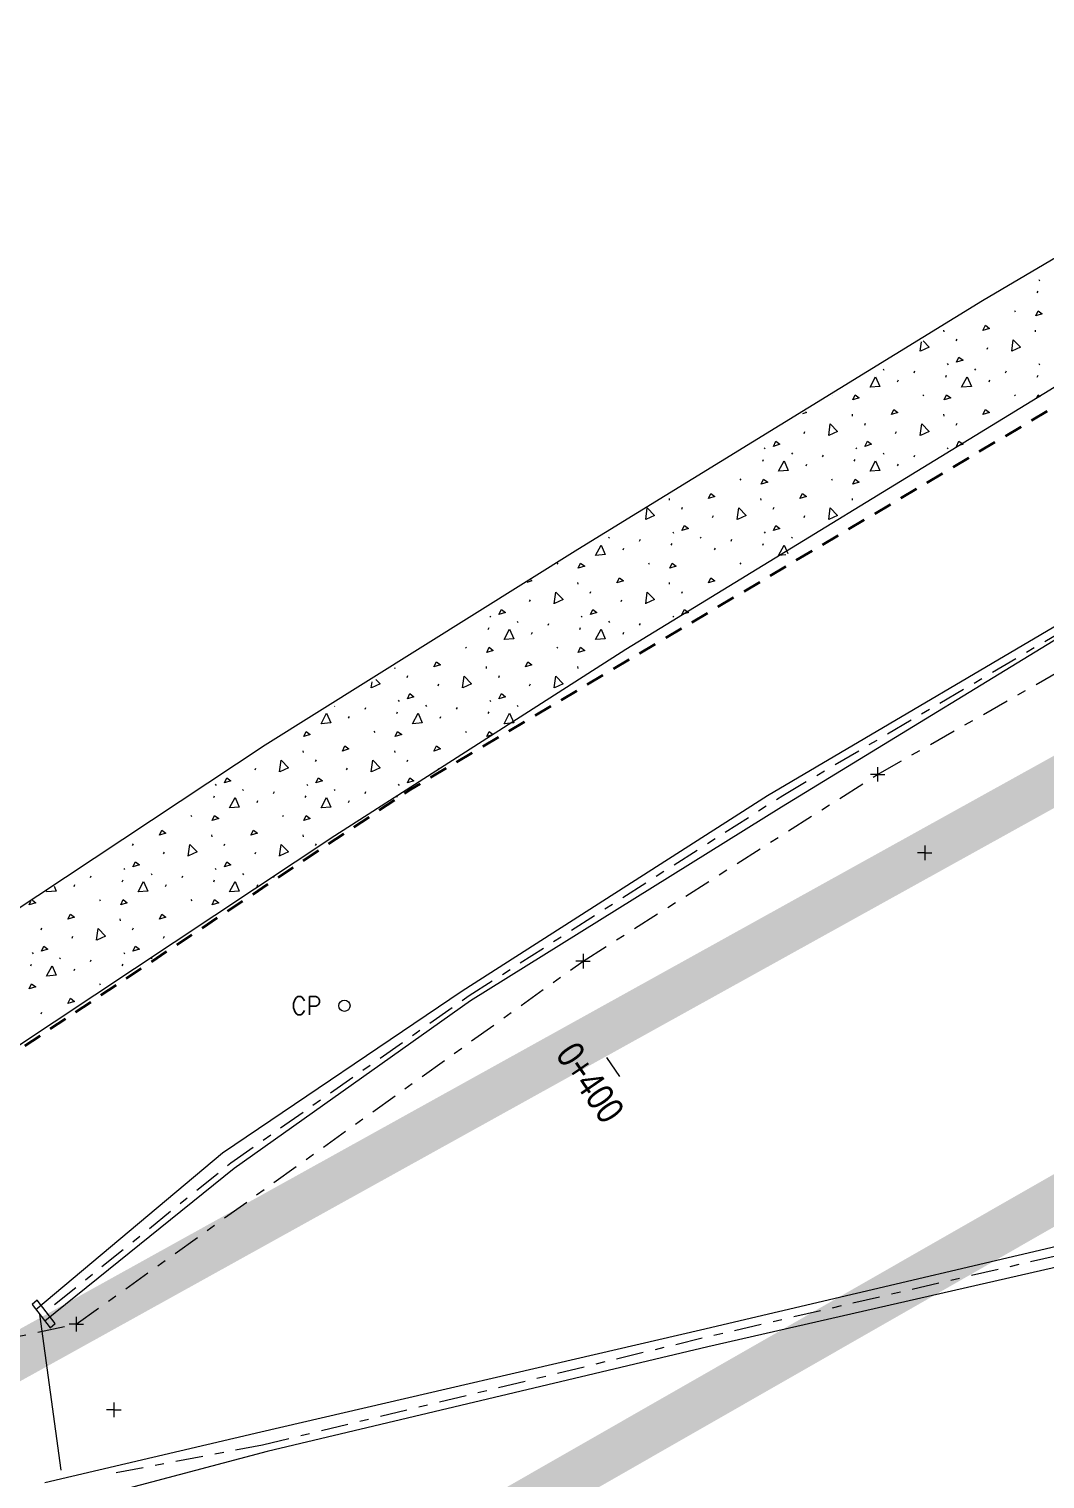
# Model space of a CAD drawing. Header units: metres. Extents: x -703672 to 3951284, y -4124475 to 4104628.
# Drawn here: x 327322.1 to 327366.5, y 4104260.6 to 4104323.9 of the extents above; entities that cross this region are included whole.
import ezdxf
from ezdxf.enums import TextEntityAlignment as Align

# ---------------------------------------------------------------- set-up
doc = ezdxf.new("R2010")
doc.units = ezdxf.units.M
doc.header["$MEASUREMENT"] = 0
doc.linetypes.add('DGN Style 2', pattern=[1.328383, 0.79703, -0.531353])
doc.linetypes.add('DGN Style 7', pattern=[2.656765, 1.195544, -0.531353, 0.398515, -0.531353])
for name, color, linetype, lineweight in [('C-ALGN-STAT1', 8, 'Continuous', 0), ('C-ANNO-TEXT', 7, 'Continuous', 25), ('C-PROP-BASE', 2, 'CONLMT', 0), ('C-PROP-CONS(Alpha)', 7, 'DGN Style 2', 40), ('V-ANNO-PATT', 9, 'Continuous', 0), ('V-DTCH-CNTR', 252, 'DGN Style 7', 0), ('V-DTCH-TOP~', 252, 'Continuous', 0), ('V-POWR-POLE', 7, 'Continuous', 0), ('V-SITE-WALK', 7, 'Continuous', 0), ('V-STRM-CULV', 3, 'CULVRT', 0)]:
    doc.layers.add(name, color=color, linetype=linetype, lineweight=lineweight)
doc.styles.add('Style-ENGINEERING', font='ENGINEERING.shx')
doc.styles.add('Style-STANDARD', font='STANDARD.shx')
doc.styles.add('Style-WORKING', font='WORKING.shx')
doc.linetypes.add('CONLMT', pattern='A,0.10417,-0.009026,[2,dgnlstyle-tsaec.shx,S=4.1336e-05,R=0,X=0,Y=0],-0.009026', length=0.122222)
doc.linetypes.add('CULVRT', pattern='A,0.10417,-0.009027,["C",Style-WORKING,S=0.007812,R=0,X=-0.002799,Y=-0.003906],-0.012933,["P",Style-WORKING,S=0.007812,R=0,X=-0.002614,Y=-0.003906],-0.009026', length=0.135156)

# ---------------------------------------------------------------- blocks, each defined once
blk = doc.blocks.new('POLE1_1')
at = {"layer": 'V-POWR-POLE', "linetype": 'ByBlock'}
blk.add_circle((0, 0), 0.165, dxfattribs=at)
blk = doc.blocks.new('NULL_70')
at = {"layer": 'V-POWR-POLE', "linetype": 'ByBlock', "xscale": 1.5, "yscale": 1.5, "zscale": 0.5}
blk.add_blockref('POLE1_1', (0, 0), dxfattribs=at)
blk = doc.blocks.new('NULL_69')
at = {"layer": 'V-POWR-POLE', "linetype": 'ByBlock'}
blk.add_blockref('NULL_70', (0, 0), dxfattribs=at)
at = {"layer": 'V-POWR-POLE', "linetype": 'ByBlock', "style": 'Style-STANDARD'}
blk.add_text('CP', height=0.8, dxfattribs=at).set_placement((-1, 0), align=Align.MIDDLE_RIGHT)
blk = doc.blocks.new('POLE1_3')
at = {"layer": 'V-POWR-POLE', "linetype": 'ByBlock'}
blk.add_circle((0, 0), 0.165, dxfattribs=at)
blk = doc.blocks.new('NULL_1848')
at = {"layer": 'V-POWR-POLE', "linetype": 'ByBlock', "xscale": 1.5, "yscale": 1.5, "zscale": 0.5}
blk.add_blockref('POLE1_3', (0, 0), dxfattribs=at)

msp = doc.modelspace()

# ---------------------------------------------------------------- linework, layer by layer
at = {"layer": 'C-ALGN-STAT1', "transparency": 33554661, "flags": 128}
msp.add_lwpolyline([(327347.32168, 4104278.97369), (327347.88763, 4104278.14925)], dxfattribs=at)
at = {"layer": 'C-ANNO-TEXT', "color": 1, "lineweight": -2, "ltscale": 0.6, "const_width": 2}
for points in [[(327467.23862, 4103797.22474), (327156.86484, 4103761.37398), (326979.06616, 4103502.6157), (326871.44995, 4103518.20397), (326865.20791, 4103607.05436), (326922.91556, 4103790.98993), (327072.64587, 4104048.19014), (327277.73208, 4104241.62014), (327549.88207, 4104392.41585)], [(327554.83504, 4104380.16774), (327275.34801, 4104220.4062), (327093.38181, 4104047.58352), (327001.8951, 4103885.81083), (326940.43114, 4103781.08774), (326891.89481, 4103650.04859), (326879.91897, 4103599.01984), (326881.1757, 4103522.16082), (327011.02944, 4103497.58909), (327253.43851, 4103456.85771), (327544.71656, 4103334.97318), (327826.92034, 4103396.4176), (327953.61379, 4102865.62849), (328093.75697, 4102751.78602), (328281.8959, 4102788.88022)]]:
    msp.add_lwpolyline(points, dxfattribs=at)
at = {"layer": 'C-PROP-BASE', "linetype": 'ByBlock'}
for p, q in [((327359.17293, 4104291.34671), (327358.85543, 4104291.34671)), ((327359.17293, 4104291.66453), (327359.17293, 4104291.02953)), ((327359.17293, 4104291.34671), (327359.49075, 4104291.34671)), ((327361.23142, 4104288.23347), (327361.23142, 4104287.59847)), ((327361.23142, 4104287.91565), (327360.91392, 4104287.91565)), ((327361.23142, 4104287.91565), (327361.54924, 4104287.91565)), ((327346.29593, 4104283.18771), (327345.97843, 4104283.18771)), ((327346.29593, 4104283.50553), (327346.29593, 4104282.87053)), ((327346.29593, 4104283.18771), (327346.61375, 4104283.18771)), ((327324.14393, 4104267.32771), (327323.82643, 4104267.32771)), ((327324.14393, 4104267.64553), (327324.14393, 4104267.01053)), ((327324.14393, 4104267.32771), (327324.46175, 4104267.32771)), ((327325.78791, 4104263.58522), (327325.47041, 4104263.58522)), ((327325.78791, 4104263.90304), (327325.78791, 4104263.26804)), ((327325.78791, 4104263.58522), (327326.10572, 4104263.58522))]:
    msp.add_line(p, q, dxfattribs=at)
at = {"layer": 'C-PROP-BASE', "color": 251, "linetype": 'DGN Style 7'}
msp.add_lwpolyline([(327263.06493, 4104223.84471), (327317.26293, 4104265.88671), (327324.14393, 4104267.32771), (327346.29593, 4104283.18771), (327359.17293, 4104291.34671), (327404.22893, 4104316.90571), (327431.09893, 4104331.65171), (327456.98593, 4104345.90571), (327477.92493, 4104355.73571), (327513.96893, 4104370.97371), (327551.25893, 4104385.91571), (327568.92093, 4104392.43671), (327579.57093, 4104394.40271), (327583.30593, 4104395.51671), (327593.92293, 4104399.28471), (327608.73393, 4104403.54471), (327619.43773, 4104406.97587), (327628.16631, 4104409.77139), (327629.41149, 4104410.72167), (327667.22577, 4104420.45376), (327720.47376, 4104433.98695)], dxfattribs=at)
at = {"layer": 'C-PROP-CONS(Alpha)', "color": 9, "transparency": 33554661, "flags": 128}
msp.add_lwpolyline([(328051.3527, 4102748.3794), (328033.31556, 4102763.75986), (328008.63588, 4102785.19479), (328001.05871, 4102791.75499), (327978.76352, 4102811.49267), (327966.14393, 4102822.81362), (327961.87995, 4102829.3476), (327957.05764, 4102838.76079), (327950.91422, 4102852.44749), (327944.91088, 4102882.46314), (327922.95032, 4102979.6172), (327922.19606, 4102984.0747), (327896.89525, 4103096.805), (327873.60268, 4103197.99608), (327970.27789, 4103222.03459), (327945.28538, 4103305.34308), (327930.28199, 4103330.565), (327883.5789, 4103409.04538), (327883.5789, 4103409.04538), (327870.96134, 4103413.47553), (327831.82933, 4103476.30631), (327799.67345, 4103521.61369), (327806.65927, 4103526.95559), (327784.92164, 4103571.61782), (327626.27389, 4103555.28945), (327612.57954, 4103537.31655), (327610.91227, 4103605.48286), (327464.38998, 4103600.40833), (327376.92876, 4103410.13782), (327521.47001, 4103346.72723), (327528.82817, 4103347.64721), (327568.32873, 4103211.27215), (327234.5935, 4103358.39736), (327245.94291, 4103450.1628), (327247.40576, 4103462.28214), (327240.14668, 4103465.30415), (327209.48467, 4103470.9128), (327163.57752, 4103479.173), (327097.17733, 4103490.79146), (327094.80376, 4103490.33633), (327087.56696, 4103491.46592), (327077.44954, 4103494.95888), (327074.03029, 4103496.13935), (327072.34455, 4103496.70369), (327040.42658, 4103507.29082), (327024.62548, 4103509.74664), (327005.05546, 4103511.62135), (326997.36636, 4103513.40122), (326987.18586, 4103509.17685), (326924.94019, 4103516.67967), (326868.18984, 4103514.4521, -0.48747983), (326842.7292, 4103544.50484), (326855.81283, 4103607.65349), (326872.35493, 4103674.82912), (326885.78497, 4103716.96384), (326897.18209, 4103756.39238), (326911.80797, 4103792.56287), (326942.77846, 4103859.49528), (326985.03095, 4103937.1701), (327038.37598, 4104017.3399), (327049.96996, 4104031.93014), (327093.27729, 4104085.21632), (327121.05615, 4104115.05712), (327147.49273, 4104141.10906), (327201.0579, 4104189.95016), (327247.82362, 4104227.24154), (327274.2756, 4104246.45842), (327310.90528, 4104272.18905), (327338.75075, 4104290.68244), (327394.38228, 4104323.71815), (327454.77974, 4104356.19358), (327554.82171, 4104397.58833), (327560.15739, 4104391.6968), (327629.89596, 4104414.0152), (327759.0313, 4104448.39846), (327757.27393, 4104455.16577), (328107.05403, 4104542.5101), (328119.33806, 4104542.5101), (328124.64834, 4104536.17317), (328129.42546, 4104518.54925), (328131.92199, 4104503.02964), (328135.0783, 4104500.21322), (328154.08532, 4104500.66779), (328149.89853, 4104547.78374), (328149.77457, 4104555.82471), (328168.09666, 4104560.11631), (328180.19716, 4104561.57123), (328186.87648, 4104562.38966), (328203.89371, 4104564.51726), (328194.56496, 4104557.62358), (328191.44373, 4104556.20244), (328187.36038, 4104545.71926), (328182.82531, 4104532.76347), (328181.33939, 4104525.83946), (328180.43857, 4104514.50898), (328180.34169, 4104501.51969), (328182.99525, 4104464.36991), (328121.04507, 4104464.11517), (328089.31175, 4104492.9396), (327768.69294, 4104411.19338), (327762.39427, 4104435.44831), (327630.61537, 4104402.08127), (327568.96124, 4104381.97578), (327586.78092, 4104362.29968), (327579.79504, 4104360.19002), (327526.99498, 4104339.56064), (327472.1786, 4104315.44936), (327377.06161, 4104262.3942), (327337.81504, 4104235.45313), (327331.84777, 4104234.20348), (327216.38207, 4104145.33798), (327178.59297, 4104112.04266), (327136.63714, 4104068.61994), (327133.16172, 4104062.07393), (327081.99277, 4104002.3049), (327197.91251, 4103949.97329), (327165.54847, 4103878.06014), (327236.18395, 4103839.51795), (327385.37396, 4103849.82986), (327376.94969, 4103947.71175), (327522.70873, 4103959.65921), (327570.12093, 4103966.10401), (327619.943, 4103970.18778), (327675.58027, 4103972.18966), (327840.24624, 4103985.68687), (327861.32621, 4103740.75776), (327930.64207, 4103742.35485), (327992.44273, 4103748.22786), (328033.50295, 4103744.72485), (328070.88489, 4103745.58616), (328069.983, 4103756.76948), (328241.83308, 4103770.44222), (328288.46429, 4103241.59854), (328052.97432, 4103223.49588), (328046.34096, 4103208.98868), (328077.96337, 4102853.33535), (328045.91402, 4102815.22495), (328124.41153, 4102748.3794)], format="xyb", dxfattribs=at)
at = {"layer": 'V-ANNO-PATT', "linetype": 'Continuous'}
for p, q in [((327366.21837, 4104312.96644, 11.66111), (327366.25397, 4104312.91314, 11.66089)), ((327366.15107, 4104312.38114, 11.66009), (327366.18667, 4104312.46114, 11.66015)), ((327365.15657, 4104311.60864, 11.6614), (327365.19207, 4104311.55534, 11.66118)), ((327362.05427, 4104310.75674, 11.66873), (327362.06317, 4104310.67684, 11.66854)), ((327362.60797, 4104310.28544, 11.66612), (327362.64347, 4104310.36544, 11.66619)), ((327366.05426, 4104310.75674, 11.65699), (327366.06316, 4104310.67684, 11.6568)), ((327363.95766, 4104309.92134, 11.6614), (327363.99326, 4104310.00134, 11.66147)), ((327359.41458, 4104309.06515, 11.67296), (327359.45008, 4104309.01185, 11.67274)), ((327362.21837, 4104309.29115, 11.6652), (327362.25396, 4104309.23785, 11.66498)), ((327363.41456, 4104309.06515, 11.66122), (327363.45006, 4104309.01185, 11.661)), ((327366.21835, 4104309.29115, 11.65346), (327366.25395, 4104309.23785, 11.65324)), ((327360.04647, 4104308.50165, 11.66993), (327360.08207, 4104308.58155, 11.66999)), ((327360.76577, 4104308.89135, 11.66863), (327360.80137, 4104308.97125, 11.66869)), ((327362.15106, 4104308.70585, 11.66418), (327362.18666, 4104308.78585, 11.66424)), ((327364.04645, 4104308.50165, 11.65819), (327364.08205, 4104308.58155, 11.65825)), ((327364.76575, 4104308.89135, 11.65689), (327364.80135, 4104308.97125, 11.65695)), ((327366.15104, 4104308.70585, 11.65244), (327366.18665, 4104308.78585, 11.6525)), ((327357.18976, 4104307.88353, 11.67703), (327357.19208, 4104307.88005, 11.67701)), ((327361.15656, 4104307.93335, 11.66549), (327361.19206, 4104307.88005, 11.66527)), ((327365.15654, 4104307.93335, 11.65375), (327365.19204, 4104307.88005, 11.65353)), ((327358.05427, 4104307.08145, 11.67282), (327358.06317, 4104307.00155, 11.67263)), ((327358.60796, 4104306.61015, 11.67022), (327358.64346, 4104306.69015, 11.67028)), ((327362.05425, 4104307.08145, 11.66108), (327362.06315, 4104307.00155, 11.66089)), ((327362.60795, 4104306.61015, 11.65847), (327362.64345, 4104306.69015, 11.65854)), ((327355.95767, 4104306.24605, 11.67724), (327355.99327, 4104306.32605, 11.6773)), ((327359.95766, 4104306.24605, 11.6655), (327359.99326, 4104306.32605, 11.66556)), ((327354.21838, 4104305.61585, 11.68103), (327354.25398, 4104305.56255, 11.68082)), ((327355.41457, 4104305.38985, 11.67705), (327355.45007, 4104305.33655, 11.67683)), ((327356.76576, 4104305.21605, 11.67272), (327356.80136, 4104305.29595, 11.67278)), ((327358.21836, 4104305.61585, 11.66929), (327358.25396, 4104305.56255, 11.66907)), ((327359.41455, 4104305.38985, 11.66531), (327359.45005, 4104305.33655, 11.66509)), ((327360.76575, 4104305.21605, 11.66098), (327360.80135, 4104305.29595, 11.66104)), ((327362.21834, 4104305.61585, 11.65755), (327362.25394, 4104305.56255, 11.65733)), ((327354.15107, 4104305.03055, 11.68001), (327354.18667, 4104305.11055, 11.68007)), ((327356.04646, 4104304.82635, 11.67402), (327356.08206, 4104304.90625, 11.67408)), ((327358.15106, 4104305.03055, 11.66827), (327358.18666, 4104305.11055, 11.66833)), ((327360.04645, 4104304.82635, 11.66228), (327360.08205, 4104304.90625, 11.66234)), ((327353.15657, 4104304.25806, 11.68132), (327353.19207, 4104304.20476, 11.68111)), ((327357.15656, 4104304.25806, 11.66958), (327357.19206, 4104304.20476, 11.66936)), ((327350.05428, 4104303.40616, 11.68865), (327350.06318, 4104303.32626, 11.68846)), ((327354.05426, 4104303.40616, 11.67691), (327354.06316, 4104303.32626, 11.67672)), ((327358.05425, 4104303.40616, 11.66517), (327358.06315, 4104303.32626, 11.66498)), ((327350.60798, 4104302.93486, 11.68605), (327350.64348, 4104303.01486, 11.68611)), ((327354.60796, 4104302.93486, 11.67431), (327354.64346, 4104303.01486, 11.67437)), ((327351.95767, 4104302.57076, 11.68133), (327351.99327, 4104302.65076, 11.68139)), ((327355.95765, 4104302.57076, 11.66959), (327355.99325, 4104302.65076, 11.66965)), ((327347.41458, 4104301.71456, 11.69288), (327347.45008, 4104301.66126, 11.69267)), ((327348.76578, 4104301.54076, 11.68855), (327348.80138, 4104301.62066, 11.68862)), ((327350.15107, 4104301.35526, 11.6841), (327350.18667, 4104301.43526, 11.68416)), ((327350.21837, 4104301.94056, 11.68512), (327350.25397, 4104301.88726, 11.68491)), ((327351.41457, 4104301.71456, 11.68114), (327351.45007, 4104301.66126, 11.68093)), ((327352.76576, 4104301.54076, 11.67681), (327352.80136, 4104301.62066, 11.67687)), ((327354.15105, 4104301.35526, 11.67236), (327354.18665, 4104301.43526, 11.67242)), ((327354.21835, 4104301.94056, 11.67338), (327354.25395, 4104301.88726, 11.67317)), ((327355.41455, 4104301.71456, 11.6694), (327355.45005, 4104301.66126, 11.66918)), ((327348.04648, 4104301.15106, 11.68985), (327348.08208, 4104301.23096, 11.68992)), ((327352.04646, 4104301.15106, 11.67811), (327352.08206, 4104301.23096, 11.67817)), ((327345.15659, 4104300.58276, 11.69715), (327345.19209, 4104300.52946, 11.69694)), ((327349.15657, 4104300.58276, 11.68541), (327349.19207, 4104300.52946, 11.6852)), ((327353.15655, 4104300.58276, 11.67367), (327353.19205, 4104300.52946, 11.67346)), ((327346.05428, 4104299.73087, 11.69275), (327346.06318, 4104299.65097, 11.69255)), ((327350.05426, 4104299.73087, 11.681), (327350.06316, 4104299.65097, 11.68081)), ((327343.95768, 4104298.89547, 11.69716), (327343.99328, 4104298.97547, 11.69722)), ((327346.60797, 4104299.25957, 11.69014), (327346.64347, 4104299.33957, 11.6902)), ((327347.95766, 4104298.89547, 11.68542), (327347.99326, 4104298.97547, 11.68548)), ((327350.60795, 4104299.25957, 11.6784), (327350.64345, 4104299.33957, 11.67846)), ((327342.21838, 4104298.26527, 11.70096), (327342.25398, 4104298.21197, 11.70074)), ((327346.21837, 4104298.26527, 11.68921), (327346.25397, 4104298.21197, 11.689)), ((327350.21835, 4104298.26527, 11.67747), (327350.25395, 4104298.21197, 11.67726)), ((327342.15108, 4104297.67997, 11.69993), (327342.18668, 4104297.75997, 11.7)), ((327343.41458, 4104298.03927, 11.69697), (327343.45008, 4104297.98597, 11.69676)), ((327344.76577, 4104297.86547, 11.69265), (327344.80137, 4104297.94537, 11.69271)), ((327346.15106, 4104297.67997, 11.68819), (327346.18666, 4104297.75997, 11.68826)), ((327347.41456, 4104298.03927, 11.68523), (327347.45006, 4104297.98597, 11.68502)), ((327348.76575, 4104297.86547, 11.6809), (327348.80135, 4104297.94537, 11.68097)), ((327344.04647, 4104297.47577, 11.69395), (327344.08207, 4104297.55567, 11.69401)), ((327348.04645, 4104297.47577, 11.6822), (327348.08205, 4104297.55567, 11.68227)), ((327341.15658, 4104296.90747, 11.70125), (327341.19208, 4104296.85417, 11.70103)), ((327345.15656, 4104296.90747, 11.6895), (327345.19206, 4104296.85417, 11.68929)), ((327338.05827, 4104296.01982, 11.70849), (327338.06319, 4104295.97567, 11.70839)), ((327342.05427, 4104296.05557, 11.69684), (327342.06317, 4104295.97567, 11.69665)), ((327346.05425, 4104296.05557, 11.6851), (327346.06315, 4104295.97567, 11.6849)), ((327338.60798, 4104295.58427, 11.70597), (327338.64348, 4104295.66427, 11.70604)), ((327339.95768, 4104295.22018, 11.70125), (327339.99328, 4104295.30018, 11.70132)), ((327342.60797, 4104295.58427, 11.69423), (327342.64347, 4104295.66427, 11.69429)), ((327343.95766, 4104295.22018, 11.68951), (327343.99326, 4104295.30018, 11.68957)), ((327338.21838, 4104294.58998, 11.70505), (327338.25398, 4104294.53668, 11.70483)), ((327342.21836, 4104294.58998, 11.69331), (327342.25396, 4104294.53668, 11.69309)), ((327335.43491, 4104294.33347, 11.71268), (327335.45009, 4104294.31068, 11.71259)), ((327336.04648, 4104293.80048, 11.70978), (327336.08208, 4104293.88038, 11.70984)), ((327336.76578, 4104294.19018, 11.70848), (327336.80138, 4104294.27008, 11.70854)), ((327338.15108, 4104294.00468, 11.70403), (327338.18668, 4104294.08468, 11.70409)), ((327339.41457, 4104294.36398, 11.70107), (327339.45007, 4104294.31068, 11.70085)), ((327340.04647, 4104293.80048, 11.69804), (327340.08207, 4104293.88038, 11.6981)), ((327340.76577, 4104294.19018, 11.69674), (327340.80137, 4104294.27008, 11.6968)), ((327342.15106, 4104294.00468, 11.69229), (327342.18666, 4104294.08468, 11.69235)), ((327343.41456, 4104294.36398, 11.68932), (327343.45005, 4104294.31068, 11.68911)), ((327337.15658, 4104293.23218, 11.70534), (327337.19207, 4104293.17888, 11.70512)), ((327341.15656, 4104293.23218, 11.6936), (327341.19206, 4104293.17888, 11.69338)), ((327334.05428, 4104292.38028, 11.71267), (327334.06318, 4104292.30038, 11.71248)), ((327334.60798, 4104291.90898, 11.71006), (327334.64348, 4104291.98898, 11.71013)), ((327338.05427, 4104292.38028, 11.70093), (327338.06317, 4104292.30038, 11.70074)), ((327338.60796, 4104291.90898, 11.69832), (327338.64346, 4104291.98898, 11.69839)), ((327331.95769, 4104291.54488, 11.71709), (327331.99329, 4104291.62488, 11.71715)), ((327335.95767, 4104291.54488, 11.70535), (327335.99327, 4104291.62488, 11.70541)), ((327339.95765, 4104291.54488, 11.6936), (327339.99325, 4104291.62488, 11.69367)), ((327330.21839, 4104290.91468, 11.72088), (327330.25399, 4104290.86138, 11.72066)), ((327331.41458, 4104290.68869, 11.7169), (327331.45008, 4104290.63539, 11.71668)), ((327334.21837, 4104290.91468, 11.70914), (327334.25397, 4104290.86138, 11.70892)), ((327335.41457, 4104290.68869, 11.70516), (327335.45007, 4104290.63539, 11.70494)), ((327338.21836, 4104290.91468, 11.6974), (327338.25396, 4104290.86138, 11.69718)), ((327330.15109, 4104290.32939, 11.71986), (327330.18669, 4104290.40939, 11.71992)), ((327332.04648, 4104290.12519, 11.71387), (327332.08208, 4104290.20509, 11.71393)), ((327332.76578, 4104290.51489, 11.71257), (327332.80138, 4104290.59479, 11.71263)), ((327334.15107, 4104290.32939, 11.70812), (327334.18667, 4104290.40939, 11.70818)), ((327336.04646, 4104290.12519, 11.70213), (327336.08206, 4104290.20509, 11.70219)), ((327336.76576, 4104290.51489, 11.70083), (327336.80136, 4104290.59479, 11.70089)), ((327338.15861, 4104290.34636, 11.69639), (327338.18665, 4104290.40939, 11.69644)), ((327329.15659, 4104289.55689, 11.72117), (327329.19209, 4104289.50359, 11.72096)), ((327333.15657, 4104289.55689, 11.70943), (327333.19207, 4104289.50359, 11.70921)), ((327326.60799, 4104288.23369, 11.7259), (327326.64349, 4104288.31369, 11.72596)), ((327330.05428, 4104288.70499, 11.71676), (327330.06318, 4104288.62509, 11.71657)), ((327330.60797, 4104288.23369, 11.71416), (327330.64347, 4104288.31369, 11.71422)), ((327334.05426, 4104288.70499, 11.70502), (327334.06316, 4104288.62509, 11.70483)), ((327334.60796, 4104288.23369, 11.70242), (327334.64346, 4104288.31369, 11.70248)), ((327327.95768, 4104287.86959, 11.72118), (327327.99328, 4104287.94959, 11.72124)), ((327331.95766, 4104287.86959, 11.70944), (327331.99327, 4104287.94959, 11.7095)), ((327324.76579, 4104286.83959, 11.7284), (327324.80139, 4104286.91949, 11.72847)), ((327326.21839, 4104287.23939, 11.72497), (327326.25399, 4104287.18609, 11.72476)), ((327327.41458, 4104287.01339, 11.72099), (327327.45008, 4104286.96009, 11.72078)), ((327328.76577, 4104286.83959, 11.71666), (327328.80137, 4104286.91949, 11.71672)), ((327330.21837, 4104287.23939, 11.71323), (327330.25397, 4104287.18609, 11.71302)), ((327331.41456, 4104287.01339, 11.70925), (327331.45006, 4104286.96009, 11.70903)), ((327332.76575, 4104286.83959, 11.70492), (327332.80136, 4104286.91949, 11.70498)), ((327324.04649, 4104286.44989, 11.7297), (327324.08209, 4104286.52979, 11.72977)), ((327326.15108, 4104286.65409, 11.72395), (327326.18668, 4104286.73409, 11.72401)), ((327328.04647, 4104286.44989, 11.71796), (327328.08207, 4104286.52979, 11.71802)), ((327330.15107, 4104286.65409, 11.71221), (327330.18667, 4104286.73409, 11.71227)), ((327332.04646, 4104286.44989, 11.70622), (327332.08206, 4104286.52979, 11.70628)), ((327325.15658, 4104285.8816, 11.72526), (327325.19208, 4104285.8283, 11.72505)), ((327329.15656, 4104285.8816, 11.71352), (327329.19206, 4104285.8283, 11.71331)), ((327326.05427, 4104285.0297, 11.72085), (327326.06317, 4104284.9498, 11.72066)), ((327322.60798, 4104284.5584, 11.72999), (327322.64349, 4104284.6384, 11.73005)), ((327326.60797, 4104284.5584, 11.71825), (327326.64347, 4104284.6384, 11.71831)), ((327323.95768, 4104284.1943, 11.72527), (327323.99328, 4104284.2743, 11.72533)), ((327327.95766, 4104284.1943, 11.71353), (327327.99326, 4104284.2743, 11.71359)), ((327322.15108, 4104282.9788, 11.72804), (327322.18668, 4104283.0588, 11.7281)), ((327322.21838, 4104283.5641, 11.72906), (327322.25398, 4104283.5108, 11.72885)), ((327323.41457, 4104283.3381, 11.72508), (327323.45007, 4104283.2848, 11.72487)), ((327324.76577, 4104283.1643, 11.72075), (327324.80137, 4104283.2442, 11.72082)), ((327326.15106, 4104282.9788, 11.7163), (327326.18666, 4104283.0588, 11.71636)), ((327326.21836, 4104283.5641, 11.71732), (327326.25396, 4104283.5108, 11.71711)), ((327327.41456, 4104283.3381, 11.71334), (327327.45006, 4104283.2848, 11.71313)), ((327324.04647, 4104282.7746, 11.72205), (327324.08207, 4104282.8545, 11.72212)), ((327325.15656, 4104282.2063, 11.71761), (327325.19206, 4104282.153, 11.7174)), ((327322.60796, 4104280.88311, 11.72234), (327322.64346, 4104280.96311, 11.7224))]:
    msp.add_line(p, q, dxfattribs=at)
at = {"layer": 'V-ANNO-PATT', "linetype": 'Continuous', "extrusion": (0.002935, -0.002081, 0.999994), "flags": 128}
for points, elevation in [([(327364.64442, 4104304.51197), (327364.75092, 4104304.73397), (327364.92852, 4104304.60077), (327364.64442, 4104304.51197)], -7569.9653), ([(327362.33732, 4104303.87717), (327362.44382, 4104304.09917), (327362.62142, 4104303.96597), (327362.33732, 4104303.87717)], -7569.96534), ([(327363.59352, 4104302.96377), (327363.66392, 4104303.47127), (327363.98192, 4104303.14287), (327363.60182, 4104302.96677)], -7569.96531), ([(327359.71744, 4104303.416), (327359.98192, 4104303.14287), (327359.60182, 4104302.96677)], -7569.9653), ([(327361.18112, 4104302.48727), (327361.28772, 4104302.70927), (327361.46532, 4104302.57607), (327361.18112, 4104302.48727)], -7569.96534), ([(327357.40312, 4104301.39617), (327357.64292, 4104301.84897), (327357.82942, 4104301.43167), (327357.41202, 4104301.39617)], -7569.96532), ([(327361.40312, 4104301.39617), (327361.64292, 4104301.84897), (327361.82942, 4104301.43167), (327361.41202, 4104301.39617)], -7569.96532), ([(327356.64442, 4104300.83667), (327356.75092, 4104301.05867), (327356.92852, 4104300.92547), (327356.64442, 4104300.83667)], -7569.9653), ([(327360.64442, 4104300.83667), (327360.75092, 4104301.05867), (327360.92852, 4104300.92547), (327360.64442, 4104300.83667)], -7569.9653), ([(327364.67289, 4104300.89602), (327364.75092, 4104301.05867), (327364.83399, 4104300.99637)], -7569.96533), ([(327354.58552, 4104300.3176), (327354.62142, 4104300.29067), (327354.45452, 4104300.2385)], -7569.96533), ([(327358.33732, 4104300.20187), (327358.44382, 4104300.42387), (327358.62142, 4104300.29067), (327358.33732, 4104300.20187)], -7569.96534), ([(327362.33732, 4104300.20187), (327362.44382, 4104300.42387), (327362.62142, 4104300.29067), (327362.33732, 4104300.20187)], -7569.96534), ([(327355.59352, 4104299.28847), (327355.66392, 4104299.79597), (327355.98192, 4104299.46757), (327355.60182, 4104299.29147)], -7569.96531), ([(327359.59352, 4104299.28847), (327359.66392, 4104299.79597), (327359.98192, 4104299.46757), (327359.60182, 4104299.29147)], -7569.96531), ([(327353.18112, 4104298.81197), (327353.28772, 4104299.03397), (327353.46532, 4104298.90077), (327353.18112, 4104298.81197)], -7569.96534), ([(327357.18112, 4104298.81197), (327357.28772, 4104299.03397), (327357.46532, 4104298.90077), (327357.18112, 4104298.81197)], -7569.96534), ([(327361.18112, 4104298.81197), (327361.28772, 4104299.03397), (327361.46532, 4104298.90077), (327361.18112, 4104298.81197)], -7569.96534), ([(327353.40312, 4104297.72087), (327353.64292, 4104298.17367), (327353.82942, 4104297.75637), (327353.41202, 4104297.72087)], -7569.96532), ([(327357.40312, 4104297.72087), (327357.64292, 4104298.17367), (327357.82942, 4104297.75637), (327357.41202, 4104297.72087)], -7569.96532), ([(327352.64442, 4104297.16137), (327352.75092, 4104297.38337), (327352.92852, 4104297.25017), (327352.64442, 4104297.16137)], -7569.9653), ([(327356.64442, 4104297.16137), (327356.75092, 4104297.38337), (327356.92852, 4104297.25017), (327356.64442, 4104297.16137)], -7569.9653), ([(327350.33732, 4104296.52657), (327350.44382, 4104296.74857), (327350.62142, 4104296.61537), (327350.33732, 4104296.52657)], -7569.96534), ([(327354.33732, 4104296.52657), (327354.44382, 4104296.74857), (327354.62142, 4104296.61537), (327354.33732, 4104296.52657)], -7569.96534), ([(327347.59352, 4104295.61317), (327347.66392, 4104296.12067), (327347.98192, 4104295.79227), (327347.60182, 4104295.61617)], -7569.96531), ([(327351.59352, 4104295.61317), (327351.66392, 4104296.12067), (327351.98192, 4104295.79227), (327351.60182, 4104295.61617)], -7569.96531), ([(327355.59352, 4104295.61317), (327355.66392, 4104296.12067), (327355.98192, 4104295.79227), (327355.60182, 4104295.61617)], -7569.96531), ([(327349.18112, 4104295.13667), (327349.28772, 4104295.35867), (327349.46532, 4104295.22547), (327349.18112, 4104295.13667)], -7569.96534), ([(327353.18112, 4104295.13667), (327353.28772, 4104295.35867), (327353.46532, 4104295.22547), (327353.18112, 4104295.13667)], -7569.96534), ([(327345.40312, 4104294.04557), (327345.64292, 4104294.49837), (327345.82942, 4104294.08107), (327345.41202, 4104294.04557)], -7569.96532), ([(327353.40312, 4104294.04557), (327353.64292, 4104294.49837), (327353.80825, 4104294.12846)], -7569.96532), ([(327344.64442, 4104293.48607), (327344.75092, 4104293.70807), (327344.92852, 4104293.57487), (327344.64442, 4104293.48607)], -7569.9653), ([(327348.64442, 4104293.48607), (327348.75092, 4104293.70807), (327348.92852, 4104293.57487), (327348.64442, 4104293.48607)], -7569.9653), ([(327342.56696, 4104292.98092), (327342.62142, 4104292.94007), (327342.39174, 4104292.86828)], -7569.96539), ([(327346.33732, 4104292.85127), (327346.44382, 4104293.07327), (327346.62142, 4104292.94007), (327346.33732, 4104292.85127)], -7569.96534), ([(327350.33732, 4104292.85127), (327350.44382, 4104293.07327), (327350.62142, 4104292.94007), (327350.33732, 4104292.85127)], -7569.96534), ([(327343.59352, 4104291.93787), (327343.66392, 4104292.44537), (327343.98192, 4104292.11697), (327343.60182, 4104291.94087)], -7569.96531), ([(327347.59352, 4104291.93787), (327347.66392, 4104292.44537), (327347.98192, 4104292.11697), (327347.60182, 4104291.94087)], -7569.96531), ([(327341.18112, 4104291.46137), (327341.28772, 4104291.68337), (327341.46532, 4104291.55017), (327341.18112, 4104291.46137)], -7569.96534), ([(327345.18112, 4104291.46137), (327345.28772, 4104291.68337), (327345.46532, 4104291.55017), (327345.18112, 4104291.46137)], -7569.96534), ([(327349.18112, 4104291.46137), (327349.28772, 4104291.68337), (327349.46532, 4104291.55017), (327349.18112, 4104291.46137)], -7569.96534), ([(327341.40312, 4104290.37027), (327341.64292, 4104290.82307), (327341.82942, 4104290.40577), (327341.41202, 4104290.37027)], -7569.96532), ([(327345.40312, 4104290.37027), (327345.64292, 4104290.82307), (327345.82942, 4104290.40577), (327345.41202, 4104290.37027)], -7569.96532), ([(327340.64442, 4104289.81077), (327340.75092, 4104290.03277), (327340.92852, 4104289.89957), (327340.64442, 4104289.81077)], -7569.9653), ([(327344.64442, 4104289.81077), (327344.75092, 4104290.03277), (327344.92852, 4104289.89957), (327344.64442, 4104289.81077)], -7569.9653), ([(327338.33732, 4104289.17597), (327338.44382, 4104289.39797), (327338.62142, 4104289.26477), (327338.33732, 4104289.17597)], -7569.96534), ([(327342.33732, 4104289.17597), (327342.44382, 4104289.39797), (327342.62142, 4104289.26477), (327342.33732, 4104289.17597)], -7569.96534), ([(327335.79916, 4104288.63041), (327335.98192, 4104288.44167), (327335.60182, 4104288.26557)], -7569.96531), ([(327339.59352, 4104288.26257), (327339.66392, 4104288.77007), (327339.98192, 4104288.44167), (327339.60182, 4104288.26557)], -7569.96531), ([(327343.59352, 4104288.26257), (327343.66392, 4104288.77007), (327343.98192, 4104288.44167), (327343.60182, 4104288.26557)], -7569.96531), ([(327337.18112, 4104287.78607), (327337.28772, 4104288.00807), (327337.46532, 4104287.87487), (327337.18112, 4104287.78607)], -7569.96534), ([(327341.18112, 4104287.78607), (327341.28772, 4104288.00807), (327341.46532, 4104287.87487), (327341.18112, 4104287.78607)], -7569.96534), ([(327333.40312, 4104286.69497), (327333.64292, 4104287.14777), (327333.82942, 4104286.73047), (327333.41202, 4104286.69497)], -7569.96532), ([(327337.40312, 4104286.69497), (327337.64292, 4104287.14777), (327337.82942, 4104286.73047), (327337.41202, 4104286.69497)], -7569.96532), ([(327341.40312, 4104286.69497), (327341.64292, 4104287.14777), (327341.82942, 4104286.73047), (327341.41202, 4104286.69497)], -7569.96532), ([(327332.64442, 4104286.13547), (327332.75092, 4104286.35747), (327332.92852, 4104286.22427), (327332.64442, 4104286.13547)], -7569.9653), ([(327336.64442, 4104286.13547), (327336.75092, 4104286.35747), (327336.92852, 4104286.22427), (327336.64442, 4104286.13547)], -7569.9653), ([(327340.64442, 4104286.13547), (327340.75092, 4104286.35747), (327340.92852, 4104286.22427), (327340.64442, 4104286.13547)], -7569.9653), ([(327334.33732, 4104285.50067), (327334.44382, 4104285.72267), (327334.62142, 4104285.58947), (327334.33732, 4104285.50067)], -7569.96534), ([(327338.33732, 4104285.50067), (327338.44382, 4104285.72267), (327338.62142, 4104285.58947), (327338.33732, 4104285.50067)], -7569.96534), ([(327331.59352, 4104284.58727), (327331.66392, 4104285.09477), (327331.98192, 4104284.76637), (327331.60182, 4104284.59027)], -7569.96531), ([(327335.59352, 4104284.58727), (327335.66392, 4104285.09477), (327335.98192, 4104284.76637), (327335.60182, 4104284.59027)], -7569.96531), ([(327329.18112, 4104284.11077), (327329.28772, 4104284.33277), (327329.46532, 4104284.19957), (327329.18112, 4104284.11077)], -7569.96534), ([(327333.18112, 4104284.11077), (327333.28772, 4104284.33277), (327333.46532, 4104284.19957), (327333.18112, 4104284.11077)], -7569.96534), ([(327337.18112, 4104284.11077), (327337.28772, 4104284.33277), (327337.46532, 4104284.19957), (327337.18112, 4104284.11077)], -7569.96534), ([(327329.40312, 4104283.01967), (327329.64292, 4104283.47247), (327329.82942, 4104283.05517), (327329.41202, 4104283.01967)], -7569.96532), ([(327333.40312, 4104283.01967), (327333.64292, 4104283.47247), (327333.82942, 4104283.05517), (327333.41202, 4104283.01967)], -7569.96532), ([(327328.64442, 4104282.46017), (327328.75092, 4104282.68217), (327328.92852, 4104282.54897), (327328.64442, 4104282.46017)], -7569.9653), ([(327332.64442, 4104282.46017), (327332.75092, 4104282.68217), (327332.92852, 4104282.54897), (327332.64442, 4104282.46017)], -7569.9653), ([(327326.33732, 4104281.82537), (327326.44382, 4104282.04737), (327326.62142, 4104281.91417), (327326.33732, 4104281.82537)], -7569.96534), ([(327330.33732, 4104281.82537), (327330.44382, 4104282.04737), (327330.62142, 4104281.91417), (327330.33732, 4104281.82537)], -7569.96534), ([(327327.59352, 4104280.91197), (327327.66392, 4104281.41947), (327327.98192, 4104281.09107), (327327.60182, 4104280.91497)], -7569.96531), ([(327331.59352, 4104280.91197), (327331.66392, 4104281.41947), (327331.98192, 4104281.09107), (327331.60182, 4104280.91497)], -7569.96531), ([(327325.18112, 4104280.43547), (327325.28772, 4104280.65747), (327325.46532, 4104280.52427), (327325.18112, 4104280.43547)], -7569.96534), ([(327329.18112, 4104280.43547), (327329.28772, 4104280.65747), (327329.46532, 4104280.52427), (327329.18112, 4104280.43547)], -7569.96534), ([(327321.73553, 4104279.58997), (327321.82942, 4104279.37987), (327321.41202, 4104279.34437)], -7569.96532), ([(327325.40312, 4104279.34437), (327325.64292, 4104279.79717), (327325.82942, 4104279.37987), (327325.41202, 4104279.34437)], -7569.96532), ([(327329.40312, 4104279.34437), (327329.64292, 4104279.79717), (327329.82942, 4104279.37987), (327329.41202, 4104279.34437)], -7569.96532), ([(327320.7867, 4104278.98004), (327320.92852, 4104278.87367), (327320.64442, 4104278.78487)], -7569.96529), ([(327324.64442, 4104278.78487), (327324.75092, 4104279.00687), (327324.92852, 4104278.87367), (327324.64442, 4104278.78487)], -7569.9653), ([(327328.64442, 4104278.78487), (327328.75092, 4104279.00687), (327328.92852, 4104278.87367), (327328.64442, 4104278.78487)], -7569.9653), ([(327322.33732, 4104278.15007), (327322.44382, 4104278.37207), (327322.62142, 4104278.23887), (327322.33732, 4104278.15007)], -7569.96534), ([(327326.33732, 4104278.15007), (327326.44382, 4104278.37207), (327326.62142, 4104278.23887), (327326.33732, 4104278.15007)], -7569.96534), ([(327323.59352, 4104277.23667), (327323.66392, 4104277.74417), (327323.98192, 4104277.41577), (327323.60182, 4104277.23967)], -7569.96531), ([(327321.18112, 4104276.76017), (327321.28772, 4104276.98217), (327321.46532, 4104276.84897), (327321.18112, 4104276.76017)], -7569.96534), ([(327325.18112, 4104276.76017), (327325.28772, 4104276.98217), (327325.46532, 4104276.84897), (327325.18112, 4104276.76017)], -7569.96534), ([(327321.40312, 4104275.66907), (327321.64292, 4104276.12187), (327321.82942, 4104275.70457), (327321.41202, 4104275.66907)], -7569.96532), ([(327320.64442, 4104275.10957), (327320.75092, 4104275.33157), (327320.92852, 4104275.19837), (327320.64442, 4104275.10957)], -7569.9653), ([(327322.33732, 4104274.47477), (327322.44382, 4104274.69677), (327322.62142, 4104274.56357), (327322.33732, 4104274.47477)], -7569.96534)]:
    msp.add_lwpolyline(points, dxfattribs=dict(at, elevation=elevation))
at = {"layer": 'V-ANNO-PATT', "linetype": 'Continuous', "extrusion": (-0.000227864, -0.001643, 0.999999), "flags": 128}
for points, elevation in [([(327361.03223, 4104304.18949), (327361.08938, 4104304.60141)], -6804.48042), ([(327337.03226, 4104289.48842), (327337.06815, 4104289.74714)], -6804.41097)]:
    msp.add_lwpolyline(points, dxfattribs=dict(at, elevation=elevation))
at = {"layer": 'V-ANNO-PATT', "linetype": 'Continuous', "extrusion": (0.002738, 0.00023291, 0.999996), "elevation": 1864.06334, "flags": 128}
msp.add_lwpolyline([(327353.90188, 4104300.61445), (327353.59711, 4104300.58853)], dxfattribs=at)
at = {"layer": 'V-ANNO-PATT', "linetype": 'Continuous', "extrusion": (-0.000217891, -0.000411427, 1), "elevation": -1748.20354, "flags": 128}
msp.add_lwpolyline([(327322.84248, 4104285.83831), (327322.86811, 4104285.8867)], dxfattribs=at)
at = {"layer": 'V-ANNO-PATT', "linetype": 'Continuous', "extrusion": (-0.000262532, -0.000547244, 1), "elevation": -2320.24283, "flags": 128}
msp.add_lwpolyline([(327322.08079, 4104284.99552), (327322.15273, 4104285.14547)], dxfattribs=at)
at = {"layer": 'V-DTCH-CNTR'}
for points in [[(327323.195, 4104268.18331, 7.19836), (327330.90161, 4104274.37405, 7.28304), (327341.31423, 4104281.68191, 7.44567), (327355.02376, 4104290.42715, 7.43908), (327369.51029, 4104298.93231, 7.20537), (327383.22314, 4104306.51004, 7.91588), (327403.85398, 4104318.14248, 7.42424), (327413.72062, 4104323.88372, 7.20575)], [(327323.195, 4104268.18331, 7.19836), (327330.90161, 4104274.37405, 7.28304), (327341.31423, 4104281.68191, 7.44567), (327355.02376, 4104290.42715, 7.43908), (327369.51029, 4104298.93231, 7.20537), (327383.22314, 4104306.51004, 7.91588), (327403.85398, 4104318.14248, 7.42424), (327413.72062, 4104323.88372, 7.20575)], [(327409.26803, 4104280.05579, 6.42327), (327390.83367, 4104275.75066, 6.43628), (327372.1997, 4104271.52283, 6.46795), (327351.50797, 4104266.71046, 6.35519), (327332.28466, 4104262.03686, 6.38037), (327325.37661, 4104260.73199, 6.32202)]]:
    msp.add_polyline3d(points, dxfattribs=at)
at = {"layer": 'V-DTCH-TOP~'}
for points in [[(327322.37328, 4104267.97405, 7.54112), (327330.5373, 4104274.81266, 7.78594), (327341.01721, 4104281.88945, 7.82499), (327354.36584, 4104290.42439, 7.84726), (327369.50238, 4104299.33923, 7.87346), (327382.93127, 4104306.86053, 7.90041), (327403.83821, 4104318.62245, 7.80742), (327413.41377, 4104323.86978, 7.85632)], [(327322.37328, 4104267.97405, 7.54112), (327330.5373, 4104274.81266, 7.78594), (327341.01721, 4104281.88945, 7.82499), (327354.36584, 4104290.42439, 7.84726), (327369.50238, 4104299.33923, 7.87346), (327382.93127, 4104306.86053, 7.90041), (327403.83821, 4104318.62245, 7.80742), (327413.41377, 4104323.86978, 7.85632)], [(327322.76799, 4104267.46704, 7.63052), (327331.04848, 4104274.13994, 7.78368), (327341.37584, 4104281.47408, 7.85522), (327354.97368, 4104289.92714, 7.92617), (327369.47626, 4104298.77698, 7.85475), (327383.21516, 4104306.31362, 7.91621), (327404.23779, 4104317.8106, 7.80588), (327413.7695, 4104323.50613, 7.85426)], [(327322.76799, 4104267.46704, 7.63052), (327331.04848, 4104274.13994, 7.78368), (327341.37584, 4104281.47408, 7.85522), (327354.97368, 4104289.92714, 7.92617), (327369.47626, 4104298.77698, 7.85475), (327383.21516, 4104306.31362, 7.91621), (327404.23779, 4104317.8106, 7.80588), (327413.7695, 4104323.50613, 7.85426)], [(327409.19012, 4104280.40226, 6.95953), (327390.48826, 4104276.22972, 6.94978), (327372.1302, 4104271.92577, 6.95715), (327351.43189, 4104267.06197, 6.81172), (327332.20694, 4104262.61445, 6.70709), (327322.76342, 4104260.39302, 6.68669)], [(327390.75874, 4104275.56058, 6.97719), (327372.22011, 4104271.00801, 7.00946), (327351.75817, 4104266.33699, 6.82691), (327332.49451, 4104261.76523, 6.7261), (327323.09081, 4104259.27759, 6.91563)]]:
    msp.add_polyline3d(points, dxfattribs=at)
at = {"layer": 'V-SITE-WALK', "linetype": 'Continuous'}
for points in [[(327514.50817, 4104395.53579, 9.78924), (327504.36409, 4104388.82413, 10.95038), (327495.68425, 4104382.68356, 11.68131), (327489.41551, 4104376.71842, 11.90276), (327471.71325, 4104368.77187, 11.80782), (327454.48739, 4104360.62094, 11.80901), (327433.94586, 4104350.39517, 11.75582), (327413.97975, 4104340.09576, 11.66171), (327392.91343, 4104328.83491, 11.59758), (327376.42452, 4104319.49674, 11.59044), (327363.7551, 4104312.03028, 11.54462), (327346.07065, 4104301.17031, 11.70966), (327332.4008, 4104292.62951, 11.69852), (327319.94375, 4104284.37549, 11.71219)], [(327514.50817, 4104395.53579, 9.78924), (327504.36409, 4104388.82413, 10.95038), (327495.68425, 4104382.68356, 11.68131), (327489.41551, 4104376.71842, 11.90276), (327471.71325, 4104368.77187, 11.80782), (327454.48739, 4104360.62094, 11.80901), (327433.94586, 4104350.39517, 11.75582), (327413.97975, 4104340.09576, 11.66171), (327392.91343, 4104328.83491, 11.59758), (327376.42452, 4104319.49674, 11.59044), (327363.7551, 4104312.03028, 11.54462), (327346.07065, 4104301.17031, 11.70966), (327332.4008, 4104292.62951, 11.69852), (327319.94375, 4104284.37549, 11.71219)], [(327545.98268, 4104393.94009, 11.67638), (327536.21089, 4104390.70984, 11.66421), (327526.40648, 4104386.99172, 11.80082), (327514.09833, 4104381.78493, 11.79461), (327503.21438, 4104377.20214, 11.89963), (327491.19065, 4104372.36745, 11.94306), (327474.08605, 4104364.70302, 11.85995), (327455.66803, 4104356.35816, 11.84639), (327437.21002, 4104347.24531, 11.73033), (327415.50896, 4104335.56061, 11.62712), (327395.49646, 4104324.64722, 11.61344), (327378.29047, 4104315.04621, 11.6196), (327367.41404, 4104308.56983, 11.55415), (327348.1689, 4104296.80412, 11.68341), (327335.44853, 4104288.65794, 11.78309), (327312.6652, 4104273.55758, 11.76645), (327296.75839, 4104262.48847, 11.6622), (327281.17153, 4104251.5428, 11.70826), (327264.7608, 4104239.50858, 11.87481), (327255.83802, 4104231.94168, 11.87225), (327252.40513, 4104228.22288, 11.78453)], [(327545.98268, 4104393.94009, 11.67638), (327536.21089, 4104390.70984, 11.66421), (327526.40648, 4104386.99172, 11.80082), (327514.09833, 4104381.78493, 11.79461), (327503.21438, 4104377.20214, 11.89963), (327491.19065, 4104372.36745, 11.94306), (327474.08605, 4104364.70302, 11.85995), (327455.66803, 4104356.35816, 11.84639), (327437.21002, 4104347.24531, 11.73033), (327415.50896, 4104335.56061, 11.62712), (327395.49646, 4104324.64722, 11.61344), (327378.29047, 4104315.04621, 11.6196), (327367.41404, 4104308.56983, 11.55415), (327348.1689, 4104296.80412, 11.68341), (327335.44853, 4104288.65794, 11.78309), (327312.6652, 4104273.55758, 11.76645), (327296.75839, 4104262.48847, 11.6622), (327281.17153, 4104251.5428, 11.70826), (327264.7608, 4104239.50858, 11.87481), (327255.83802, 4104231.94168, 11.87225), (327252.40513, 4104228.22288, 11.78453)]]:
    msp.add_polyline3d(points, dxfattribs=at)
msp.add_3dface([(327322.21362, 4104268.17912, 7.90656), (327323.00734, 4104267.15961, 7.7626), (327323.22753, 4104267.35511, 7.59211), (327322.43381, 4104268.37463, 7.73606)], dxfattribs=at)
msp.add_3dface([(327322.21362, 4104268.17912, 7.90656), (327323.00734, 4104267.15961, 7.7626), (327323.22753, 4104267.35511, 7.59211), (327322.43381, 4104268.37463, 7.73606)], dxfattribs=at)
at = {"layer": 'V-STRM-CULV', "ltscale": 24.278156}
msp.add_line((327322.53195, 4104267.76201, 7.80984), (327323.47414, 4104260.94524, 6.3812), dxfattribs=at)
msp.add_line((327322.53195, 4104267.76201, 7.80984), (327323.47414, 4104260.94524, 6.3812), dxfattribs=at)

# ---------------------------------------------------------------- block references
at = {"layer": 'V-POWR-POLE'}
for name in ['NULL_69', 'NULL_1848']:
    msp.add_blockref(name, (327335.86377, 4104281.24035, 8.33583), dxfattribs=at)

# ---------------------------------------------------------------- texts
at = {"layer": 'C-ALGN-STAT1', "linetype": 'Continuous', "insert": (327347.10999, 4104278.22191), "char_height": 1.2, "attachment_point": 2, "rotation": 304.4679117, "line_spacing_factor": 1.2, "style": 'Style-ENGINEERING'}
msp.add_mtext('\\H1x;\\W0.833333;0+400', dxfattribs=at)
at = {"layer": 'V-POWR-POLE', "style": 'Style-STANDARD'}
msp.add_text('CP', height=0.8, dxfattribs=at).set_placement((327334.86377, 4104281.24035, 8.33583), align=Align.MIDDLE_RIGHT)

doc.saveas('drawing.dxf')
